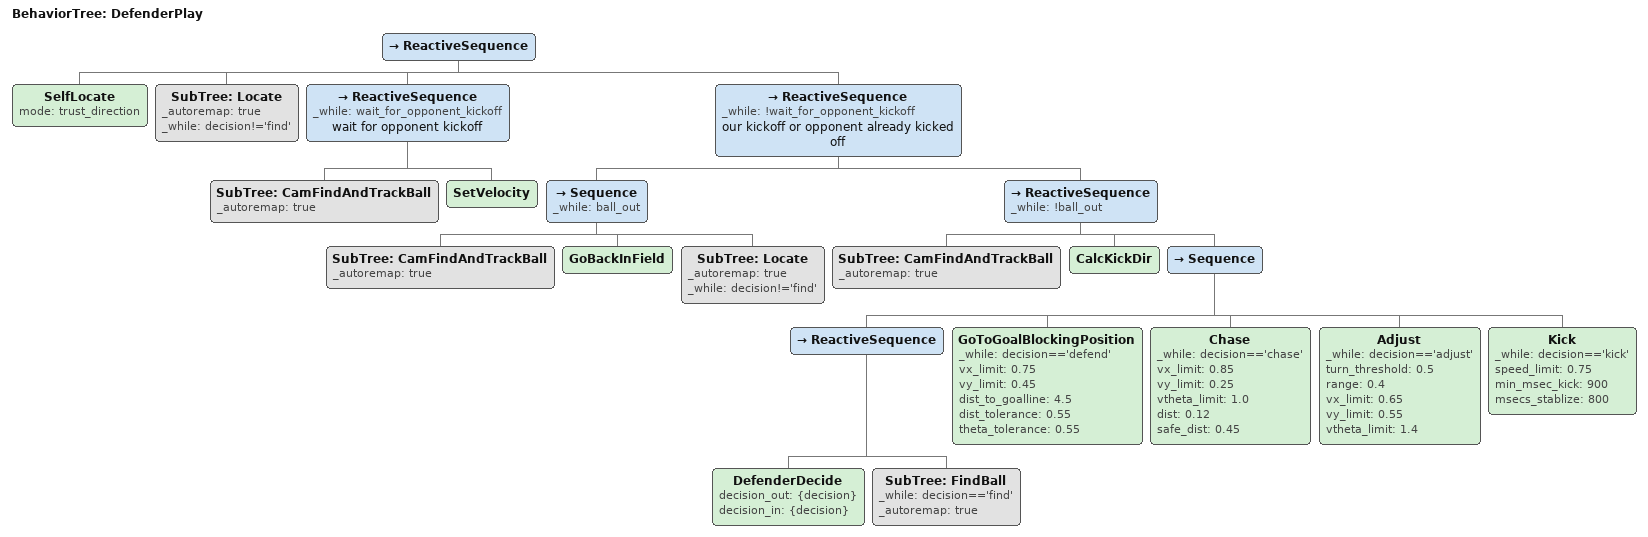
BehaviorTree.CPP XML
<root BTCPP_format="4" >
   <include path="./subtree_cam_find_and_track_ball.xml" />
   <include path="./subtree_find_ball.xml" />
   <include path="./subtree_locate.xml" />
   <!--
     brain_v2 DefenderPlay:
     - find: search / ready slot
     - defend: stand on goal-blocking line (between ball and own goal)
     - chase / adjust / kick: clear when ball enters own half
   -->
    <BehaviorTree ID="DefenderPlay">
      <ReactiveSequence>
         <SelfLocate mode="trust_direction" />
         <SubTree ID="Locate" _autoremap="true" _while="decision!='find'" />
         <ReactiveSequence _while="wait_for_opponent_kickoff" name="wait for opponent kickoff">
            <SubTree ID="CamFindAndTrackBall" _autoremap="true" />
            <SetVelocity />
         </ReactiveSequence>
         <ReactiveSequence _while="!wait_for_opponent_kickoff" name="our kickoff or opponent already kicked off">
            <Sequence _while="ball_out">
               <SubTree ID="CamFindAndTrackBall" _autoremap="true" />
               <GoBackInField />
               <SubTree ID="Locate" _autoremap="true" _while="decision!='find'" />
            </Sequence>
            <ReactiveSequence _while="!ball_out">
               <SubTree ID="CamFindAndTrackBall" _autoremap="true" />
               <CalcKickDir />
               <Sequence>
                  <ReactiveSequence>
                     <DefenderDecide decision_out="{decision}" decision_in="{decision}" />
                     <SubTree ID="FindBall" _while="decision=='find'" _autoremap="true" />
                  </ReactiveSequence>
                  <GoToGoalBlockingPosition _while="decision=='defend'"
                      vx_limit="0.75" vy_limit="0.45"
                      dist_to_goalline="4.5"
                      dist_tolerance="0.55" theta_tolerance="0.55" />
                  <Chase   _while="decision=='chase'"  vx_limit="0.85" vy_limit="0.25" vtheta_limit="1.0" dist="0.12" safe_dist="0.45" />
                  <Adjust  _while="decision=='adjust'" turn_threshold="0.5" range="0.4" vx_limit="0.65" vy_limit="0.55" vtheta_limit="1.4" />
                  <Kick    _while="decision=='kick'" speed_limit="0.75" min_msec_kick="900" msecs_stablize="800"/>
               </Sequence>
            </ReactiveSequence>
         </ReactiveSequence>
      </ReactiveSequence>
   </BehaviorTree>
</root>
